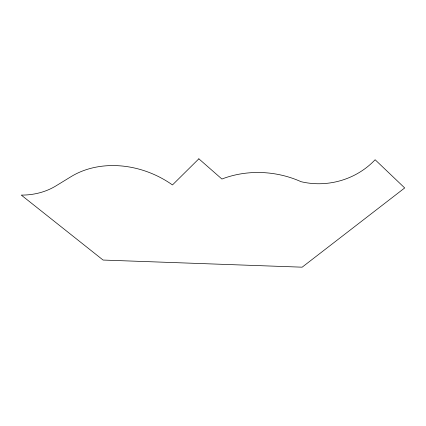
<?xml version="1.0" encoding="UTF-8"?>
<svg xmlns="http://www.w3.org/2000/svg" width="426" height="426" viewBox="0 0 426 426"><rect width="100%" height="100%" fill="white"/><g stroke="black" fill="none" stroke-linecap="round" stroke-linejoin="round"><path stroke-width="0.64" d="M198.851 158.818L172.466 184.943A86.835 70.503 25.2 0 0 71.105 176.625L56.051 185.832A88.56 70.753 44.1 0 1 21.3 195.103L103.081 260.052L302.151 267.182L404.7 187.946L375.12 159.739A72.724 66.957 -12.5 0 1 301.091 181.705A89.236 74.577 8.7 0 0 221.919 179.037L198.851 158.818"/></g></svg>
